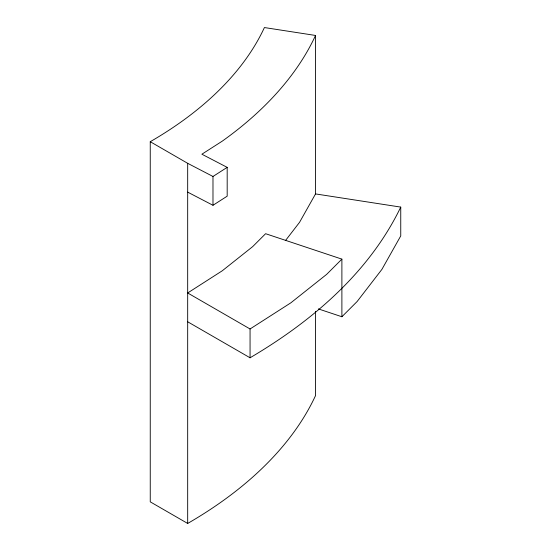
<?xml version="1.0" encoding="UTF-8"?>
<svg xmlns="http://www.w3.org/2000/svg" width="551" height="551" viewBox="0 0 551 551"><rect width="100%" height="100%" fill="white"/><g stroke="black" fill="none" stroke-linecap="round" stroke-linejoin="round"><path stroke-width="0.83" d="M315.537 311.315L315.537 395.597A493.999 285.211 0 0 1 187.677 523.45L150.251 501.844L150.251 141.703A441.069 254.652 0 0 0 264.411 27.55L315.537 35.457L315.537 193.918L299.558 222.308L285.707 240.27M315.537 193.918L400.749 207.1C369.046 272.779 311.887 321.329 250.058 357.785L187.677 321.777M250.058 328.975L187.677 292.967L222.28 270.775L252.675 246.628L265.603 233.7L341.889 259.128L326.653 274.364L290.838 302.83L250.058 328.975L250.058 357.785M318.354 308.904L341.889 316.749L357.124 301.514L381.912 269.37L400.749 235.911L400.749 207.1M187.677 192.127L212.982 205.282L212.982 176.472L227.184 167.359L201.88 154.211L222.28 141.132A493.999 285.211 0 0 0 315.537 35.457M212.982 205.282L227.184 196.177L227.184 167.359M150.251 141.703L187.677 163.316L212.982 176.472M341.889 259.128L341.889 316.749M187.677 163.316L187.677 523.45"/></g></svg>
